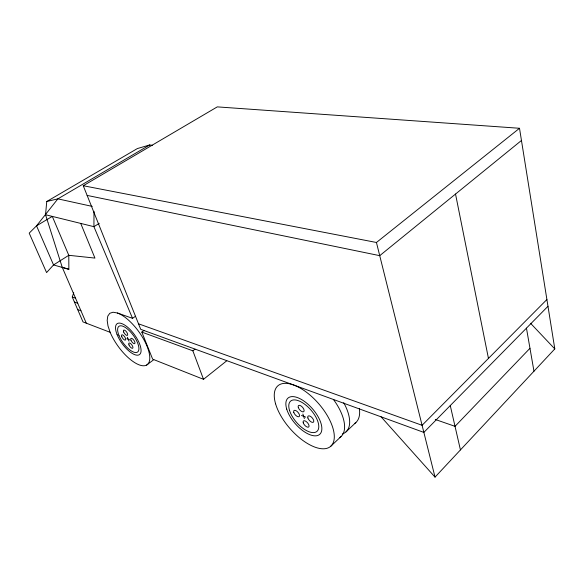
<?xml version="1.0" encoding="UTF-8"?>
<svg xmlns="http://www.w3.org/2000/svg" width="584" height="584" viewBox="0 0 584 584"><rect width="100%" height="100%" fill="white"/><g stroke="black" fill="none" stroke-linecap="round" stroke-linejoin="round"><path stroke-width="0.88" d="M94.002 211.313L93.922 226.672L132.539 318.346L135.517 316.236M86.293 323.178L62.211 267.224L45.537 214.729L46.756 201.502L137.35 148.57L149.672 144.956L152.336 145.292M110.157 332.318L108.003 325.967L107.186 320.441L107.785 316.119L109.777 313.301L113.07 312.228L117.45 313.009A31.784 12.666 54 0 1 146.737 345.531A31.784 12.666 54 0 1 139.401 364.956A31.784 12.666 54 0 1 110.157 332.318L83.008 321.923L72.255 297.03L73.73 292.781M80.731 223.417L94.937 258.084L68.788 255.303L53.545 264.932L46.581 272.582L29.2 233.14L36.536 225.811L57.867 198.859L149.672 144.956M381.089 416.83L435.029 477.121L554.8 348.911L519.512 128.276L217.284 106.879L83.257 185.734L140.722 329.332L423.86 432.401L547.982 306.272M529.973 348.29L455.031 426.342L435.277 419.473M546.901 299.519L422.086 425.291L138.503 323.799M330.858 446.183L340.998 436.591M346.005 431.861L355.882 422.524M521.461 140.467L379.731 255.661L87.133 195.414M144.007 330.515L141.824 332.092L152.658 359.167L203.517 379.323L226.76 360.788M83.257 185.734L376.439 242.484L519.512 128.276M141.824 332.092L192.844 350.816L195.012 349.152M146.577 365.095L153.789 359.664M99.258 223.343L93.922 226.672L45.537 214.729M46.756 201.502L57.867 198.859L92.265 206.407M68.861 269.326L53.545 264.932L36.536 225.811L52.297 216.401L68.788 255.303L68.861 269.326L62.211 267.224M72.255 297.03L75.54 298.19M117.45 313.009L132.539 318.346M74.431 302.067L77.716 303.249M77.672 309.564L80.957 310.776M126.816 338.698L129.582 339.757M301.497 415.479L305.746 417.151M530.549 323.281L554.8 348.911M127.4 337.289L128.991 341.158M192.844 350.816L203.517 379.323M302.877 414.005L304.359 418.619M376.439 242.484L435.029 477.121M450.264 405.573L460.44 449.921M455.527 194.056L488.45 358.415M526.454 328.142L533.973 371.212M333.406 399.419A39.807 19.301 48.7 0 1 339.654 437.62M359.342 408.442A39.281 19.747 48.5 0 1 354.51 423.582M343.728 402.712A39.632 19.454 48.6 0 1 342.253 434.014M275.59 403.829A40.165 18.995 48.9 0 0 326.31 448.476A40.165 18.995 48.9 0 0 310.958 395.894A40.165 18.995 48.9 0 0 275.59 403.829M286.729 409.143A24.09 11.388 48.9 0 0 317.243 435.62A24.09 11.388 48.9 0 0 307.607 403.909A24.09 11.388 48.9 0 0 286.729 409.143M117.107 334.639A19.068 7.592 54 0 0 139.226 354.751A19.068 7.592 54 0 0 128.56 328.047A19.068 7.592 54 0 0 117.107 334.639M118.953 335.45A15.885 6.329 54 0 0 137.393 352.167A15.885 6.329 54 0 0 128.458 329.894A15.885 6.329 54 0 0 118.953 335.45M289.525 410.406A20.068 9.49 48.9 0 0 314.973 432.408A20.068 9.49 48.9 0 0 306.856 405.946A20.068 9.49 48.9 0 0 289.525 410.406M130.969 340.282A3.197 1.277 53.9 0 0 134.692 343.611A3.197 1.277 53.9 0 0 132.867 339.122A3.197 1.277 53.9 0 0 130.969 340.282M121.779 336.756A3.161 1.248 54.1 0 0 125.436 340.041A3.161 1.248 54.1 0 0 123.611 335.596A3.161 1.248 54.1 0 0 121.779 336.756M128.984 344.925A3.168 1.256 53.9 0 0 132.663 348.232A3.168 1.256 53.9 0 0 130.852 343.801A3.168 1.256 53.9 0 0 128.984 344.925M123.691 332.041A3.19 1.277 54.2 0 0 127.385 335.347A3.19 1.277 54.2 0 0 125.553 330.843A3.19 1.277 54.2 0 0 123.691 332.041M298.3 407.479A4.03 1.92 49.1 0 0 303.417 411.822A4.03 1.92 49.1 0 0 301.709 406.457A4.03 1.92 49.1 0 0 298.3 407.479M293.796 412.435A3.978 1.869 49.1 0 0 298.84 416.742A3.978 1.869 49.1 0 0 297.139 411.457A3.978 1.869 49.1 0 0 293.796 412.435M303.249 422.823A4 1.876 48.7 0 0 308.337 427.167A4 1.876 48.7 0 0 306.658 421.904A4 1.876 48.7 0 0 303.249 422.823M307.885 417.976A4.051 1.927 48.6 0 0 313.046 422.363A4.051 1.927 48.6 0 0 311.36 417.012A4.051 1.927 48.6 0 0 307.885 417.976"/></g></svg>
